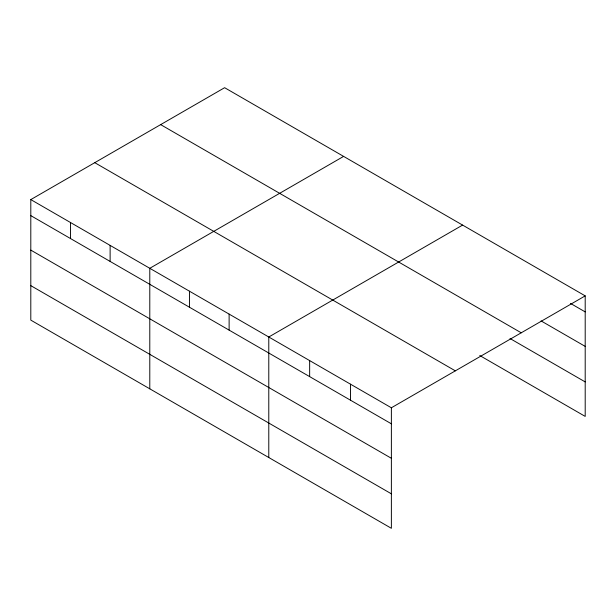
<?xml version="1.0" encoding="UTF-8"?>
<svg xmlns="http://www.w3.org/2000/svg" width="616" height="616" viewBox="0 0 616 616"><rect width="100%" height="100%" fill="white"/><g stroke="black" fill="none" stroke-linecap="round" stroke-linejoin="round"><path stroke-width="0.92" d="M391.376 458.289L391.376 407.777L30.8 199.599L30.8 320.127L391.376 528.305L391.376 458.289L30.8 250.111M479.764 355.532L585.2 416.401L585.2 295.873L224.624 87.695L30.8 199.599M343.613 156.395L149.788 268.299L149.788 388.827M462.601 225.094L268.784 336.998L268.784 457.526M391.376 407.777L585.2 295.873M570.485 303.403L585.2 311.896M541.064 320.905L585.2 346.385M160.661 124.624L521.236 332.802M510.01 338.507L585.2 381.912M94.764 162.67L455.34 370.847M30.8 215.623L391.376 423.8M30.8 285.639L391.376 493.816M350.512 384.184L350.512 400.207M309.648 360.591L309.648 376.615M229.121 314.098L229.121 330.122M189.451 291.199L189.451 307.222M110.125 245.399L110.125 261.423M70.463 222.499L70.463 238.523"/></g></svg>
